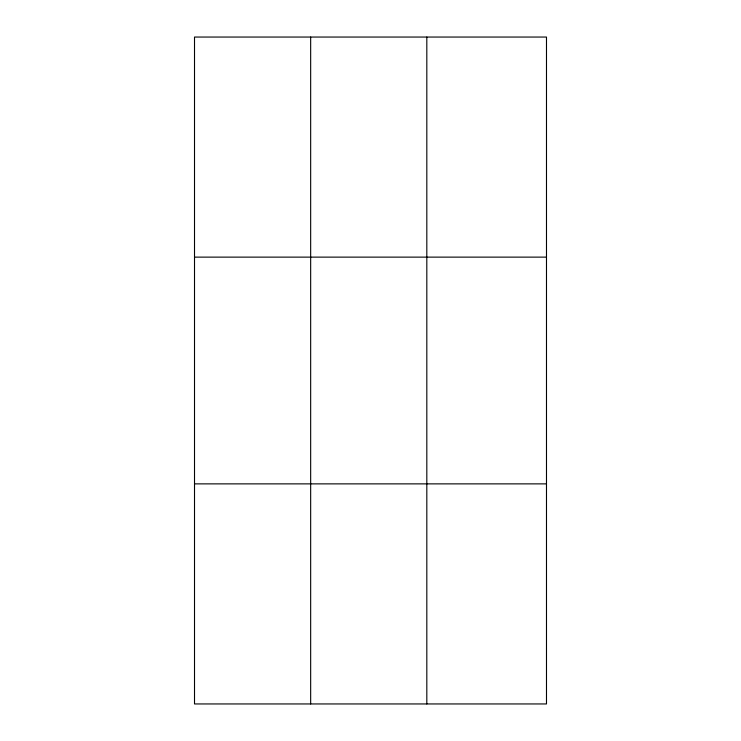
<?xml version="1.0" encoding="UTF-8"?>
<svg xmlns="http://www.w3.org/2000/svg" width="741" height="741" viewBox="0 0 741 741"><rect width="100%" height="100%" fill="white"/><g stroke="black" fill="none" stroke-linecap="round" stroke-linejoin="round"><path stroke-width="1.11" d="M310.664 37.05L310.664 703.95M426.816 37.05L426.816 703.95M194.513 257.127L546.487 257.127M194.513 483.873L546.487 483.873M546.487 648.931L546.487 703.95L194.513 703.95L194.513 37.05L546.487 37.05L546.487 648.931"/></g></svg>
